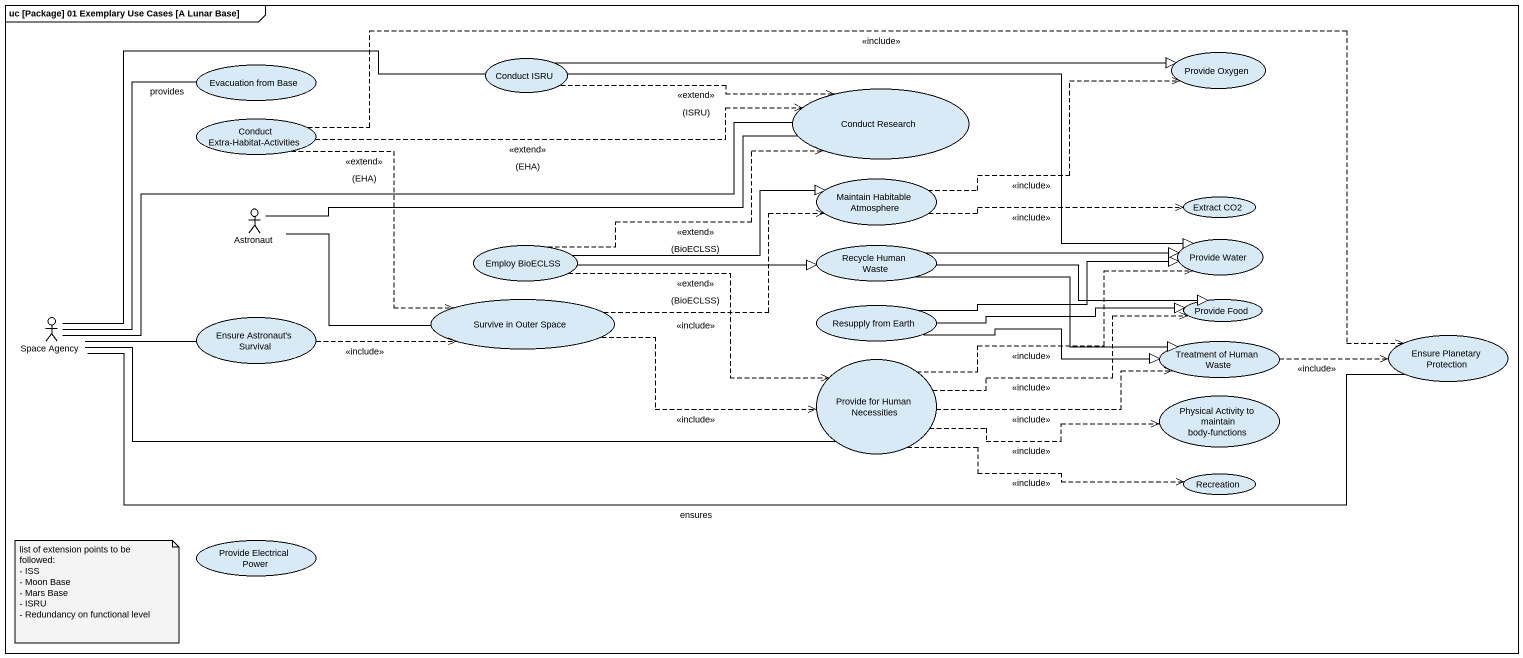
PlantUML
@startuml
mainframe uc [Package] 01 Exemplary Use Cases [A Lunar Base]
usecase "Evacuation from Base" as Evacuation_from_Base
usecase "Conduct ISRU" as Conduct_ISRU
usecase "Provide Oxygen" as Provide_Oxygen
usecase "Conduct Extra-Habitat-Activities" as Conduct_Extra_Habitat
usecase "Conduct Research" as Conduct_Research
usecase "Maintain Habitable Atmosphere" as Maintain_Habitable
usecase "Extract CO2" as Extract_CO2
actor Astronaut
usecase "Employ BioECLSS" as Employ_BioECLSS
usecase "Recycle Human Waste" as Recycle_Human_Waste
usecase "Provide Water" as Provide_Water
usecase "Survive in Outer Space" as Survive_in_Outer_Space
usecase "Resupply from Earth" as Resupply_from_Earth
usecase "Provide Food" as Provide_Food
actor "Space Agency" as Space_Agency
usecase "Ensure Astronaut's Survival" as Ensure_Astronaut_s_Survival
usecase "Treatment of Human Waste" as Treatment_of_Human_Waste
usecase "Ensure Planetary Protection" as Ensure_Planetary_Protection
usecase "Provide for Human Necessities" as Provide_for_Human
usecase "Physical Activity to maintain body-functions" as Physical_Activity_to
usecase Recreation
usecase "Provide Electrical Power" as Provide_Electrical_Power
Conduct_ISRU -right-|> Provide_Oxygen
Conduct_ISRU .right.> Conduct_Research : <<extend>>\n(ISRU)
Conduct_ISRU -right-|> Provide_Water
Conduct_Extra_Habitat .right.> Conduct_Research : <<extend>>\n(EHA)
Conduct_Extra_Habitat ..> Survive_in_Outer_Space : <<extend>>\n(EHA)
Conduct_Extra_Habitat .right.> Ensure_Planetary_Protection : <<include>>
Maintain_Habitable .right.> Provide_Oxygen : <<include>>
Maintain_Habitable .right.> Extract_CO2 : <<include>>
Astronaut -right- Conduct_Research
Astronaut -right- Survive_in_Outer_Space
Employ_BioECLSS .right.> Conduct_Research : <<extend>>\n(BioECLSS)
Employ_BioECLSS -right-|> Maintain_Habitable
Employ_BioECLSS -right-|> Recycle_Human_Waste
Employ_BioECLSS .right.> Provide_for_Human : <<extend>>\n(BioECLSS)
Recycle_Human_Waste -right-|> Provide_Water
Recycle_Human_Waste -right-|> Provide_Food
Recycle_Human_Waste -right-|> Treatment_of_Human_Waste
Survive_in_Outer_Space .right.> Maintain_Habitable : <<include>>
Survive_in_Outer_Space .right.> Provide_for_Human : <<include>>
Resupply_from_Earth -right-|> Provide_Water
Resupply_from_Earth -right-|> Provide_Food
Resupply_from_Earth -right-|> Treatment_of_Human_Waste
Space_Agency -up- Evacuation_from_Base : provides
Space_Agency -right- Conduct_ISRU
Space_Agency -right- Conduct_Research
Space_Agency -right- Ensure_Astronaut_s_Survival
Space_Agency -right- Ensure_Planetary_Protection : ensures
Space_Agency -right- Provide_for_Human
Ensure_Astronaut_s_Survival .right.> Survive_in_Outer_Space : <<include>>
Treatment_of_Human_Waste .right.> Ensure_Planetary_Protection : <<include>>
Provide_for_Human .right.> Provide_Water : <<include>>
Provide_for_Human .right.> Provide_Food : <<include>>
Provide_for_Human .right.> Treatment_of_Human_Waste : <<include>>
Provide_for_Human .right.> Physical_Activity_to : <<include>>
Provide_for_Human .right.> Recreation : <<include>>
note as N1
  list of extension points to be followed:
  - ISS
  - Moon Base
  - Mars Base
  - ISRU
  - Redundancy on functional level
end note
@enduml
